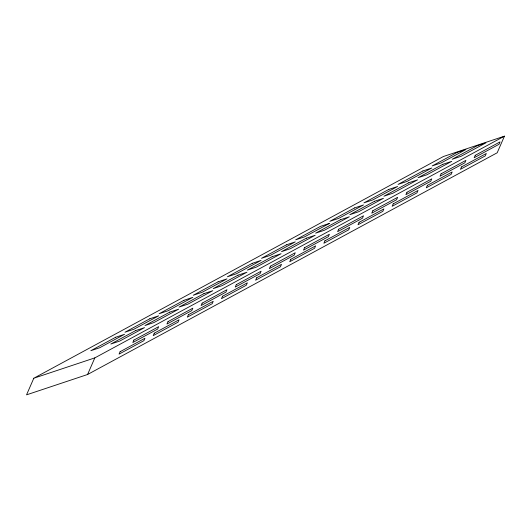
<?xml version="1.0" encoding="UTF-8"?>
<svg xmlns="http://www.w3.org/2000/svg" width="531" height="531" viewBox="0 0 531 531"><rect width="100%" height="100%" fill="white"/><g stroke="black" fill="none" stroke-linecap="round" stroke-linejoin="round"><path stroke-width="0.8" d="M33.805 378.225L26.55 394.838L87.569 374.501L497.195 152.775L504.45 136.162L443.431 156.499L33.805 378.225L94.823 357.887L504.45 136.162M87.569 374.501L94.823 357.887M329.207 223.518L304.542 236.866L295.667 239.826L320.492 226.385L329.366 223.432M120.119 351.695L119.063 354.111L143.888 340.67L144.943 338.254L120.119 351.695M133.872 340.092L132.816 342.515L157.641 329.074L158.696 326.658L133.872 340.092M154.255 333.216L153.2 335.632L178.024 322.191L179.08 319.775L154.255 333.216M168.008 321.62L166.953 324.036L191.777 310.595L192.833 308.179L168.008 321.62M188.392 314.737L187.337 317.153L212.161 303.719L213.216 301.303L188.392 314.737M202.145 303.141L201.09 305.557L225.914 292.116L226.969 289.7L202.145 303.141M222.529 296.258L221.473 298.674L246.298 285.24L247.353 282.824L222.529 296.258M236.282 284.662L235.226 287.079L260.051 273.644L261.106 271.222L236.282 284.662M256.665 277.786L255.61 280.202L280.434 266.761L281.49 264.345L256.665 277.786M270.412 266.184L269.363 268.6L294.187 255.165L295.243 252.749L270.412 266.184M290.796 259.307L289.74 261.723L314.571 248.282L315.626 245.866L290.796 259.307M304.548 247.705L303.493 250.128L328.324 236.687L329.379 234.271L304.548 247.705M324.932 240.828L323.877 243.244L348.708 229.81L349.763 227.387L324.932 240.828M338.685 229.233L337.63 231.649L362.461 218.208L363.509 215.792L338.685 229.233M359.069 222.35L358.013 224.766L382.838 211.331L383.893 208.915L359.069 222.35M372.822 210.754L371.766 213.17L396.591 199.729L397.646 197.313L372.822 210.754M393.205 203.871L392.15 206.293L416.974 192.853L418.03 190.437L393.205 203.871M406.958 192.275L405.903 194.691L430.727 181.257L431.783 178.841L406.958 192.275M427.342 185.399L426.287 187.815L451.111 174.374L452.166 171.958L427.342 185.399M441.095 173.796L440.04 176.212L464.864 162.778L465.919 160.362L441.095 173.796M461.479 166.92L460.423 169.336L485.248 155.895L486.303 153.479L461.479 166.92M475.232 155.324L474.176 157.74L499.001 144.299L500.056 141.883L475.232 155.324M115.678 337.251L90.854 350.692L99.728 347.732L124.553 334.291L115.678 337.251M149.815 318.773L124.991 332.214L133.865 329.253L158.689 315.819L149.815 318.773M183.952 300.294L159.121 313.735L168.002 310.774L192.826 297.34L183.952 300.294M218.088 281.822L193.257 295.256L202.138 292.302L226.963 278.861L218.088 281.822M252.218 263.343L227.394 276.784L236.268 273.823L261.099 260.382L252.218 263.343M286.355 244.864L261.531 258.305L270.405 255.345L295.229 241.904L286.355 244.864M354.628 207.913L329.804 221.347L338.678 218.387L363.503 204.953L354.628 207.913M388.765 189.434L363.941 202.869L372.815 199.915L397.639 186.474L388.765 189.434M422.902 170.955L398.071 184.396L406.952 181.436L431.776 167.995L422.902 170.955M457.038 152.477L432.207 165.918L441.088 162.957L465.913 149.523L457.038 152.477M135.651 330.594L110.82 344.035L119.701 341.075L144.525 327.64L135.651 330.594M169.781 312.115L144.956 325.556L153.831 322.596L178.662 309.161L169.781 312.115M203.917 293.643L179.093 307.077L187.967 304.124L212.798 290.683L203.917 293.643M238.054 275.164L213.23 288.605L222.104 285.645L246.928 272.204L238.054 275.164M272.191 256.685L247.366 270.126L256.241 267.166L281.065 253.725L272.191 256.685M306.327 238.207L281.503 251.648L290.377 248.687L315.202 235.253L306.327 238.207M340.464 219.734L315.64 233.169L324.514 230.208L349.338 216.774L340.464 219.734M374.601 201.256L349.77 214.69L358.651 211.736L383.475 198.295L374.601 201.256M408.731 182.777L383.906 196.218L392.781 193.257L417.612 179.817L408.731 182.777M442.867 164.298L418.043 177.739L426.917 174.779L451.748 161.344L442.867 164.298M477.004 145.819L452.18 159.26L461.054 156.3L485.878 142.866L477.004 145.819"/></g></svg>
